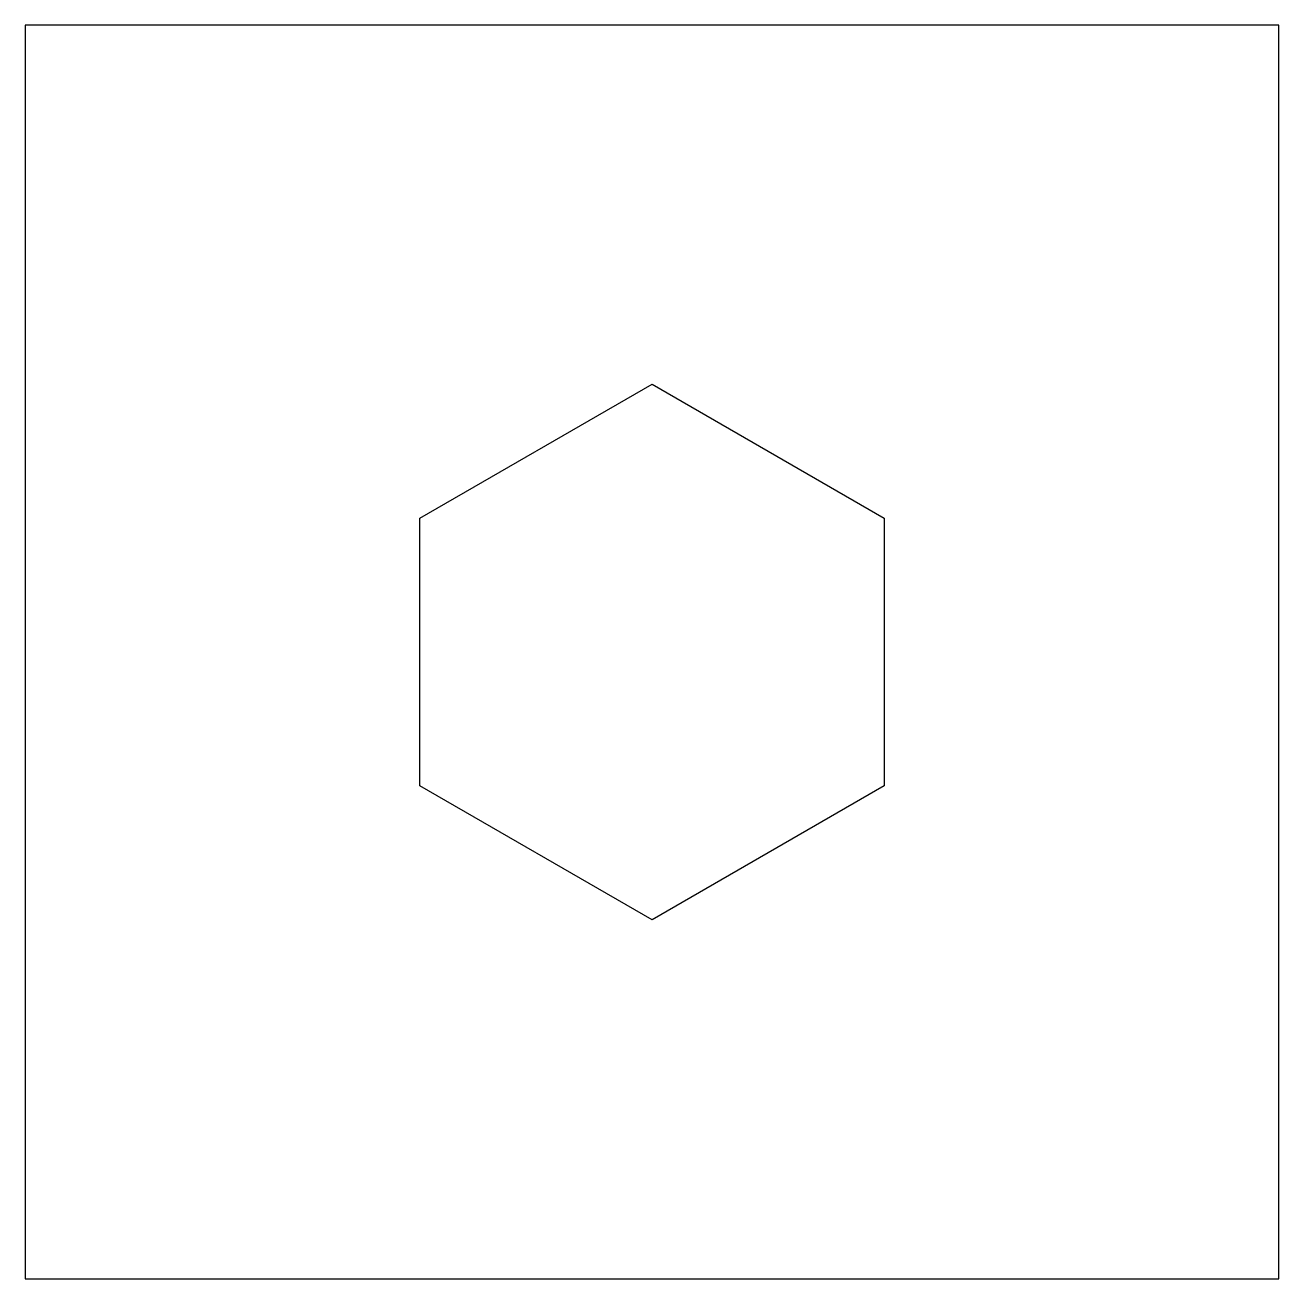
# Model space of a CAD drawing. Header units: metres. Extents: x -15.1 to 15.1, y -15.1 to 15.1.
import ezdxf

# ---------------------------------------------------------------- set-up
doc = ezdxf.new("R2010")
doc.units = ezdxf.units.M

msp = doc.modelspace()

# ---------------------------------------------------------------- linework, layer by layer
for p, q in [((15.075, 15.075), (-15.075, 15.075)), ((-15.075, 15.075), (-15.075, -15.075)), ((15.075, -15.075), (15.075, 15.075)), ((-5.58, 3.2216), (0, 6.44322)), ((0, 6.44322), (5.58, 3.2216)), ((-5.58, -3.2216), (-5.58, 3.2216)), ((5.58, 3.2216), (5.58, -3.2216)), ((0, -6.44322), (-5.58, -3.2216)), ((5.58, -3.2216), (0, -6.44322)), ((-15.075, -15.075), (15.075, -15.075))]:
    msp.add_line(p, q)

doc.saveas('drawing.dxf')
